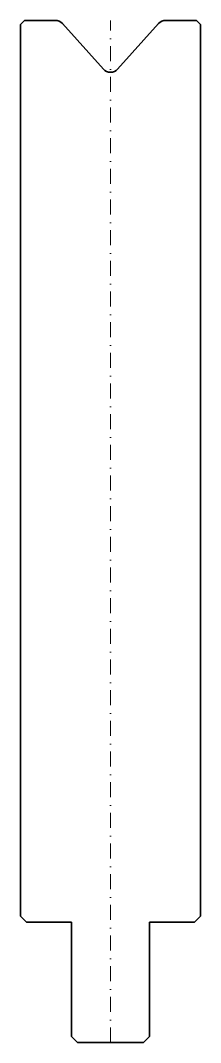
# Model space of a CAD drawing. Header units: millimetres. Extents: x -15 to 15, y -170 to 0.
import ezdxf

# ---------------------------------------------------------------- set-up
doc = ezdxf.new("R2010")
doc.units = ezdxf.units.MM
doc.header["$LTSCALE"] = 5
doc.linetypes.add('AUSGEZOGEN', pattern=[0])
doc.linetypes.add('DASHDOT', pattern=[1, 0.5, -0.25, 0, -0.25])
doc.layers.add('2', color=7, linetype='Continuous')

msp = doc.modelspace()

# ---------------------------------------------------------------- linework, layer by layer
at = {"layer": '2', "color": 7, "linetype": 'AUSGEZOGEN', "lineweight": 35}
for p, q in [((-14.3, 0), (-15, -0.7)), ((-9.19, 0), (-14.3, 0)), ((14.3, 0), (9.19, 0)), ((15, -0.7), (14.3, 0)), ((-15, -0.7), (-15, -149)), ((-1.19, -8.09), (-8, -0.53)), ((8, -0.53), (1.19, -8.09)), ((15, -149), (15, -0.7)), ((-15, -149), (-14, -150)), ((14, -150), (15, -149)), ((-14, -150), (-6.5, -150)), ((-6.5, -150), (-6.5, -169)), ((6.5, -169), (6.5, -150)), ((6.5, -150), (14, -150)), ((-6.5, -169), (-5.5, -170)), ((-5.5, -170), (5.5, -170)), ((5.5, -170), (6.5, -169))]:
    msp.add_line(p, q, dxfattribs=at)
at = {"layer": '2', "color": 7, "linetype": 'DASHDOT', "lineweight": 18}
msp.add_line((0, -170), (0, 0), dxfattribs=at)
at = {"layer": '2', "color": 7, "linetype": 'AUSGEZOGEN', "lineweight": 35}
for centre, start, end in [((-9.19, -1.6), 42, 90), ((9.19, -1.6), 90, 138), ((0, -7.02), 222, 318)]:
    msp.add_arc(centre, 1.6, start, end, dxfattribs=at)

doc.saveas('drawing.dxf')
